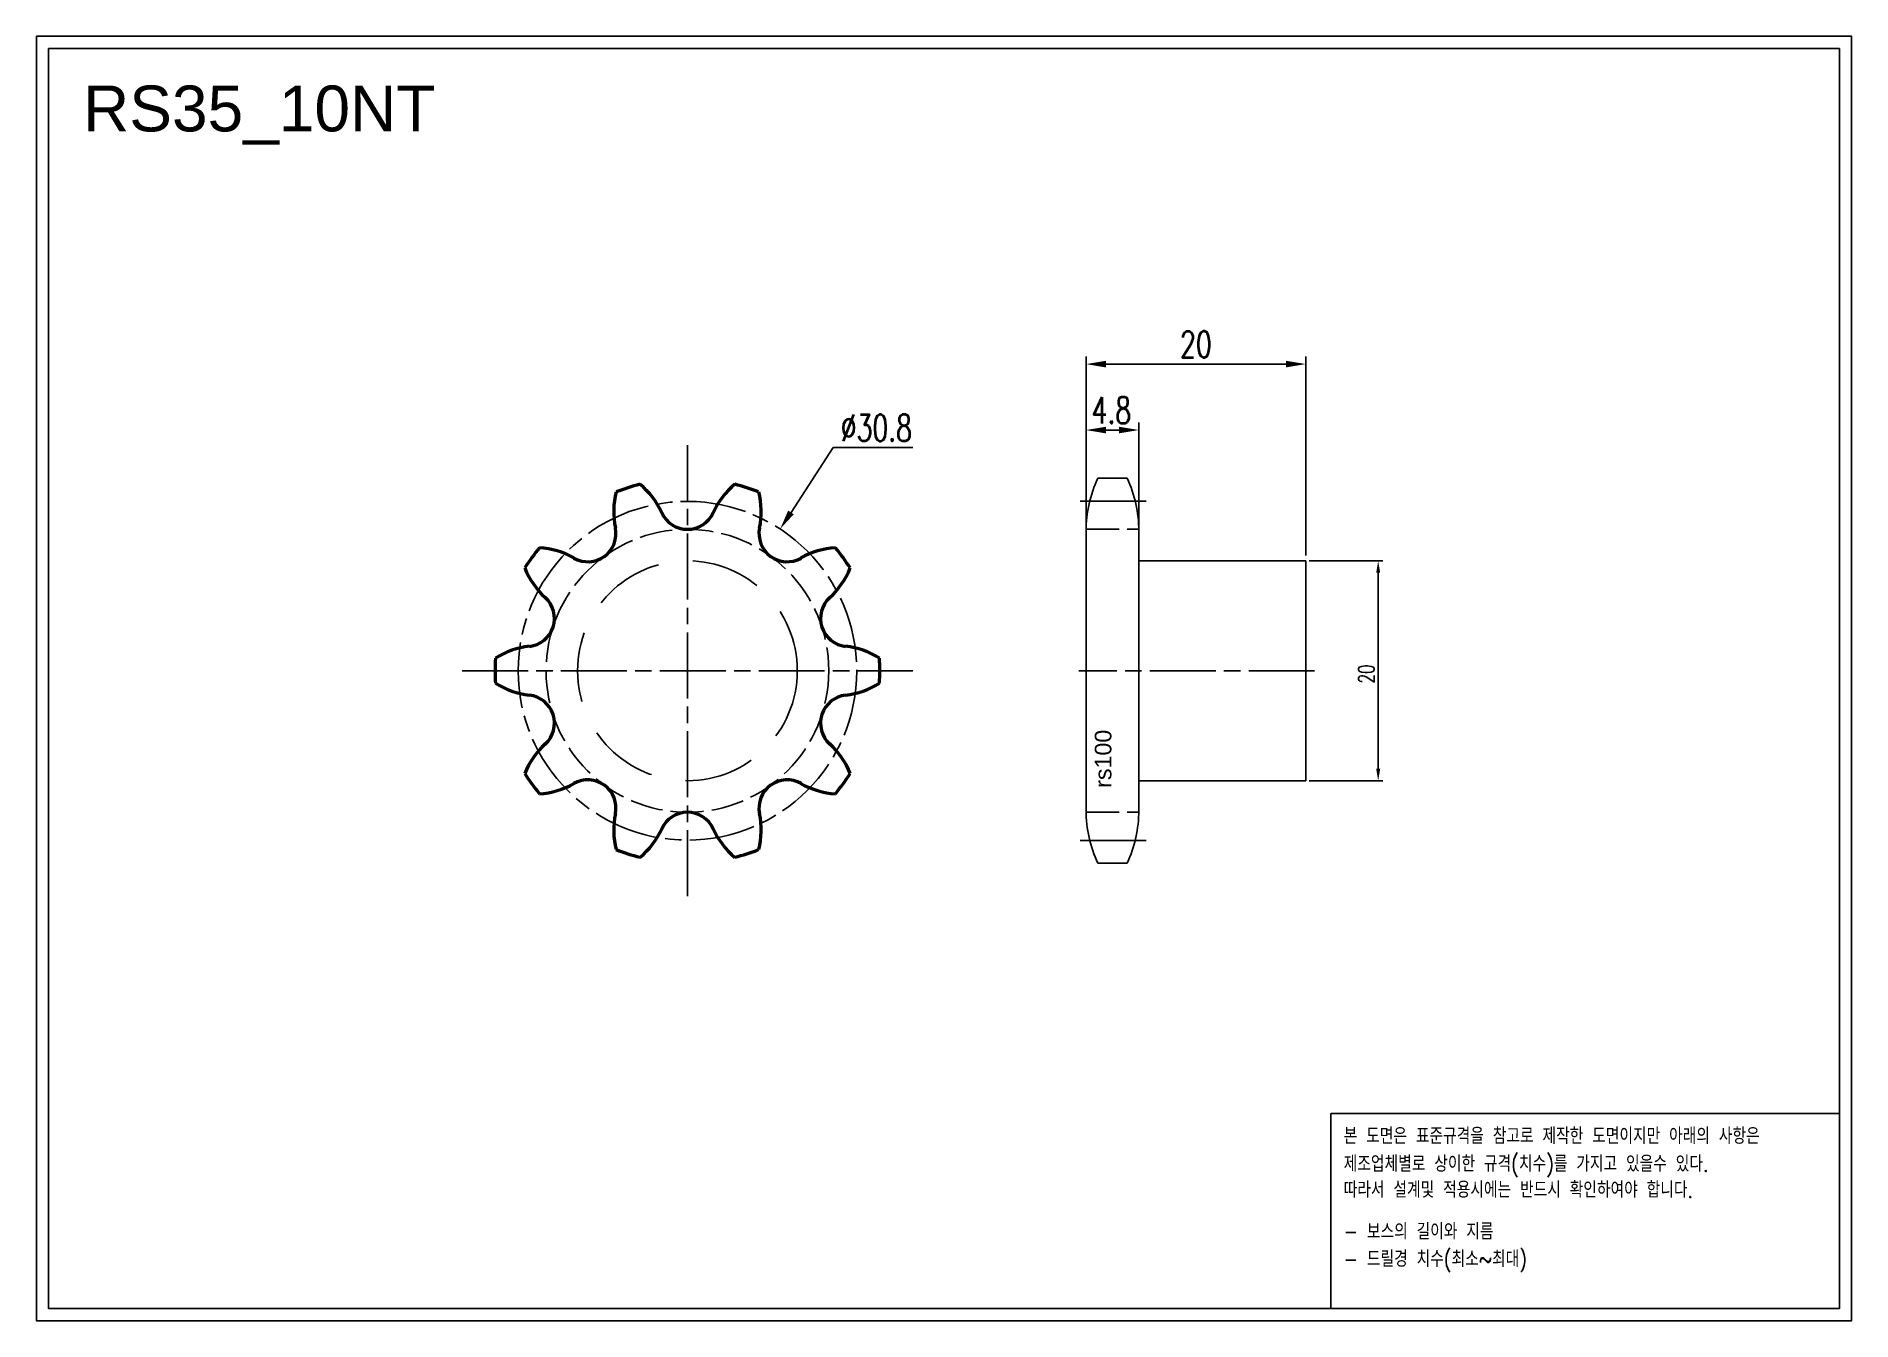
# Model space of a CAD drawing. Header units: millimetres. Extents: x -45221 to -45056, y 1089 to 1206.
import ezdxf

# ---------------------------------------------------------------- set-up
doc = ezdxf.new("R2010")
doc.units = ezdxf.units.MM
for name, pattern in [('AM_ISO02W050', [7.5, 6, -1.5]), ('AM_ISO02W050x2', [3.75, 3, -0.75]), ('AM_ISO08W050', [18, 12, -1.5, 3, -1.5]), ('AM_ISO08W050x2', [9, 6, -0.75, 1.5, -0.75]), ('HIDDEN', [9.525, 6.35, -3.175])]:
    doc.linetypes.add(name, pattern=pattern)
for name, color, linetype, lineweight in [('AM_0N', 7, 'Continuous', 50), ('AM_3N', 6, 'AM_ISO02W050', 25), ('AM_7', 4, 'AM_ISO08W050', 25), ('AM_7N', 4, 'AM_ISO08W050', 25)]:
    doc.layers.add(name, color=color, linetype=linetype, lineweight=lineweight)
doc.layers.add('HL', color=2, linetype='HIDDEN')
doc.layers.add('S-DIM', color=7, linetype='Continuous')
doc.styles.add('HAN', font='ROMANS.shx', dxfattribs={"width": 0.7, "bigfont": 'whgtxt.shx'})
doc.styles.add('HSG', font='SIMPLEX.shx', dxfattribs={"width": 0.7, "bigfont": 'HSG.shx'})
doc.styles.get("Standard").update_dxf_attribs({"font": 'arial.ttf'})
doc.dimstyles.new('APP2', dxfattribs={"dimscale": 0.6, "dimtxt": 2.4, "dimasz": 1.8, "dimexe": 0.7, "dimexo": 0.5, "dimgap": 0.6, "dimtad": 1, "dimtoh": 1, "dimdec": 1, "dimrnd": 0.01, "dimzin": 9, "dimdsep": 46, "dimtxsty": 'HSG', "dimcen": 0, "dimclrd": 1, "dimclre": 1, "dimclrt": 256, "dimazin": 2, "dimtp": 1, "dimtm": 1, "dimtfac": 0.5, "dimtdec": 1, "dimtofl": 0, "dimtmove": 0, "dimatfit": 3, "dimfxl": 0, "dimtvp": 1, "dimtolj": 2, "dimlwd": -1, "dimlwe": -1, "dimarcsym": 0})
doc.dimstyles.new('APP3', dxfattribs={"dimtxt": 2.4, "dimasz": 1.8, "dimexe": 0.7, "dimexo": 0.5, "dimgap": 0.6, "dimtad": 1, "dimtoh": 1, "dimdec": 1, "dimrnd": 0.01, "dimzin": 9, "dimdsep": 46, "dimtxsty": 'HSG', "dimcen": 0, "dimclrd": 1, "dimclre": 1, "dimclrt": 256, "dimazin": 2, "dimtp": 1, "dimtm": 1, "dimtfac": 0.5, "dimtdec": 1, "dimtofl": 0, "dimtmove": 0, "dimatfit": 3, "dimfxl": 0, "dimtvp": 1, "dimtolj": 2, "dimlwd": -1, "dimlwe": -1, "dimarcsym": 0})
doc.dimstyles.new('APP3$0', dxfattribs={"dimtxt": 2.4, "dimasz": 1.8, "dimexe": 0.7, "dimexo": 0.5, "dimgap": 0.6, "dimtad": 1, "dimtoh": 1, "dimdec": 1, "dimrnd": 0.01, "dimzin": 9, "dimdsep": 46, "dimtxsty": 'HSG', "dimcen": 0, "dimclrd": 1, "dimclre": 1, "dimclrt": 256, "dimazin": 2, "dimtp": 1, "dimtm": 1, "dimtfac": 0.5, "dimtdec": 1, "dimtofl": 0, "dimtmove": 0, "dimatfit": 3, "dimfxl": 0, "dimtvp": 1, "dimtolj": 2, "dimlwd": -1, "dimlwe": -1, "dimarcsym": 0})

# ---------------------------------------------------------------- blocks, each defined once
blk = doc.blocks.new('*D1')
at = {"layer": 'Defpoints', "color": 0, "transparency": 16777216}
for p in [(-45105.85, 1158.13), (-45105.85, 1138.13), (-45099.26, 1138.13)]:
    blk.add_point(p, dxfattribs=at)
at = {"layer": 'S-DIM', "color": 1, "transparency": 16777216}
for p, q in [((-45105.55, 1158.13), (-45098.84, 1158.13)), ((-45099.26, 1157.05), (-45099.26, 1139.21)), ((-45105.55, 1138.13), (-45098.84, 1138.13))]:
    blk.add_line(p, q, dxfattribs=at)
for points in [[(-45099.44, 1157.05), (-45099.08, 1157.05), (-45099.26, 1158.13)], [(-45099.44, 1139.21), (-45099.08, 1139.21), (-45099.26, 1138.13)]]:
    blk.add_solid(points, dxfattribs=at)
at = {"layer": 'S-DIM', "transparency": 16777216, "insert": (-45100.34, 1147.84), "char_height": 1.44, "attachment_point": 5, "rotation": 90, "style": 'HSG'}
blk.add_mtext('\\A2;20', dxfattribs=at)
blk = doc.blocks.new('*D2')
at = {"layer": 'Defpoints', "color": 0, "transparency": 16777216}
for p in [(-45121.05, 1170.03), (-45125.85, 1160.85), (-45121.05, 1160.85)]:
    blk.add_point(p, dxfattribs=at)
at = {"layer": 'S-DIM', "color": 1, "transparency": 16777216}
for p, q in [((-45125.85, 1161.35), (-45125.85, 1170.73)), ((-45124.05, 1170.03), (-45122.85, 1170.03)), ((-45121.05, 1161.35), (-45121.05, 1170.73))]:
    blk.add_line(p, q, dxfattribs=at)
for points in [[(-45124.05, 1170.33), (-45124.05, 1169.73), (-45125.85, 1170.03)], [(-45122.85, 1170.33), (-45122.85, 1169.73), (-45121.05, 1170.03)]]:
    blk.add_solid(points, dxfattribs=at)
at = {"layer": 'S-DIM', "transparency": 16777216, "insert": (-45123.55, 1171.83), "char_height": 2.4, "attachment_point": 5, "style": 'HSG'}
blk.add_mtext('\\A2;4.8', dxfattribs=at)
blk = doc.blocks.new('*D3')
at = {"layer": 'Defpoints', "color": 0, "transparency": 16777216}
for p in [(-45105.85, 1176.03), (-45125.85, 1160.85), (-45105.85, 1158.13)]:
    blk.add_point(p, dxfattribs=at)
at = {"layer": 'S-DIM', "color": 1, "transparency": 16777216}
for p, q in [((-45125.85, 1161.35), (-45125.85, 1176.73)), ((-45105.85, 1158.63), (-45105.85, 1176.73)), ((-45124.05, 1176.03), (-45107.65, 1176.03))]:
    blk.add_line(p, q, dxfattribs=at)
for points in [[(-45124.05, 1176.33), (-45124.05, 1175.73), (-45125.85, 1176.03)], [(-45107.65, 1176.33), (-45107.65, 1175.73), (-45105.85, 1176.03)]]:
    blk.add_solid(points, dxfattribs=at)
at = {"layer": 'S-DIM', "transparency": 16777216, "insert": (-45115.85, 1177.83), "char_height": 2.4, "attachment_point": 5, "style": 'HSG'}
blk.add_mtext('\\A2;20', dxfattribs=at)
blk = doc.blocks.new('*D4')
at = {"layer": 'Defpoints', "color": 0, "transparency": 16777216}
for p in [(-45153.7, 1161.03), (-45170.57, 1135.23)]:
    blk.add_point(p, dxfattribs=at)
at = {"layer": 'S-DIM', "color": 1, "transparency": 16777216}
for p, q in [((-45148.86, 1168.43), (-45152.71, 1162.54)), ((-45141.62, 1168.43), (-45148.86, 1168.43))]:
    blk.add_line(p, q, dxfattribs=at)
blk.add_solid([(-45152.97, 1162.7), (-45152.46, 1162.37), (-45153.7, 1161.03)], dxfattribs=at)
at = {"layer": 'S-DIM', "transparency": 16777216, "insert": (-45144.94, 1170.23), "char_height": 2.4, "attachment_point": 5, "style": 'HSG'}
blk.add_mtext('\\A2;∅30.8', dxfattribs=at)
blk = doc.blocks.new('notice1')
at = {"color": 4}
blk.add_lwpolyline([(-22142.12, 1735.9), (-22053.8, 1735.9), (-22053.8, 1702.07), (-22142.12, 1702.07)], close=True, dxfattribs=at)
at = {"color": 4, "style": 'HAN', "width": 0.8}
for s, p in [('본 도면은 표준규격을 참고로 제작한 도면이지만 아래의 사항은', (-22139.9, 1730.62)), ('제조업체별로 상이한 규격(치수)를 가지고 있을수 있다.', (-22139.9, 1725.78)), ('따라서 설계및 적용시에는 반드시 확인하여야 합니다.', (-22139.9, 1721.28)), ('- 보스의 길이와 지름', (-22139.9, 1714.03)), ('- 드릴경 치수(최소~최대)', (-22139.9, 1709.27))]:
    blk.add_text(s, height=2.7949, dxfattribs=at).set_placement(p)

msp = doc.modelspace()

# ---------------------------------------------------------------- linework, layer by layer
for p, q in [((-45122.12, 1165.65), (-45124.78, 1165.65)), ((-45125.85, 1160.85), (-45125.85, 1135.42)), ((-45121.05, 1160.85), (-45121.05, 1135.42)), ((-45122.12, 1130.62), (-45124.78, 1130.62))]:
    msp.add_line(p, q)
for points in [[(-45221.41, 1205.85), (-45056.16, 1205.85), (-45056.16, 1089), (-45221.41, 1089)], [(-45220.3, 1204.74), (-45057.27, 1204.74), (-45057.27, 1090.12), (-45220.3, 1090.12)]]:
    msp.add_lwpolyline(points, close=True)
msp.add_lwpolyline([(-45121.05, 1158.13), (-45105.85, 1158.13), (-45105.85, 1138.13), (-45121.05, 1138.13)])
for centre, start, end in [((-45114.55, 1160.85), 154.8633, 180), ((-45132.35, 1160.85), 0, 25.1367), ((-45114.55, 1135.42), 180, 205.1367), ((-45132.35, 1135.42), 334.8633, 0)]:
    msp.add_arc(centre, 11.3, start, end)
at = {"layer": 'AM_0N'}
for centre, radius, start, end in [((-45162.14, 1148.13), 17.51, 104.2926, 111.7074), ((-45171.13, 1159.47), 7.32, 24.5, 50.3585), ((-45153.15, 1159.47), 7.32, 129.6415, 155.5), ((-45162.14, 1148.13), 17.51, 68.2926, 75.7074), ((-45161.53, 1162.59), 7.32, 165.6415, 191.5), ((-45162.74, 1162.59), 7.32, 348.5, 14.3585), ((-45162.14, 1163.57), 2.57, 204.5, 335.5), ((-45171.21, 1160.62), 2.57, 240.5, 11.5), ((-45153.06, 1160.62), 2.57, 168.5, 299.5), ((-45162.14, 1148.13), 17.51, 140.2926, 147.7074), ((-45176.08, 1152.02), 7.32, 60.5, 86.3585), ((-45148.2, 1152.02), 7.32, 93.6415, 119.5), ((-45162.14, 1148.13), 17.51, 32.2926, 39.7074), ((-45170.14, 1160.19), 7.32, 201.6415, 227.5), ((-45154.13, 1160.19), 7.32, 312.5, 338.3585), ((-45176.82, 1152.9), 2.57, 276.5, 47.5), ((-45147.45, 1152.9), 2.57, 132.5, 263.5), ((-45175.7, 1143.09), 7.32, 96.5, 122.3585), ((-45148.57, 1143.09), 7.32, 57.6415, 83.5), ((-45162.14, 1148.13), 17.51, 176.2926, 183.7074), ((-45162.14, 1148.13), 17.51, 356.2926, 3.7074), ((-45175.7, 1153.18), 7.32, 237.6415, 263.5), ((-45148.57, 1153.18), 7.32, 276.5, 302.3585), ((-45176.82, 1143.36), 2.57, 312.5, 83.5), ((-45147.45, 1143.36), 2.57, 96.5, 227.5), ((-45170.14, 1136.08), 7.32, 132.5, 158.3585), ((-45154.13, 1136.08), 7.32, 21.6415, 47.5), ((-45162.14, 1148.13), 17.51, 212.2926, 219.7074), ((-45162.14, 1148.13), 17.51, 320.2926, 327.7074), ((-45176.08, 1144.24), 7.32, 273.6415, 299.5), ((-45171.21, 1135.64), 2.57, 348.5, 119.5), ((-45153.06, 1135.64), 2.57, 60.5, 191.5), ((-45148.2, 1144.24), 7.32, 240.5, 266.3585), ((-45161.53, 1133.67), 7.32, 168.5, 194.3585), ((-45171.13, 1136.79), 7.32, 309.6415, 335.5), ((-45162.14, 1132.69), 2.57, 24.5, 155.5), ((-45153.15, 1136.79), 7.32, 204.5, 230.3585), ((-45162.74, 1133.67), 7.32, 345.6415, 11.5), ((-45162.14, 1148.13), 17.51, 248.2926, 255.7074), ((-45162.14, 1148.13), 17.51, 284.2926, 291.7074)]:
    msp.add_arc(centre, radius, start, end, dxfattribs=at)
at = {"layer": 'AM_3N', "linetype": 'AM_ISO02W050x2'}
for p, q in [((-45125.85, 1161), (-45121.05, 1161)), ((-45125.85, 1135.26), (-45121.05, 1135.26))]:
    msp.add_line(p, q, dxfattribs=at)
msp.add_circle((-45162.14, 1148.13), 12.87, dxfattribs=at)
at = {"layer": 'AM_7', "linetype": 'AM_ISO08W050x2'}
for p, q in [((-45120.39, 1163.57), (-45126.5, 1163.57)), ((-45105.05, 1148.13), (-45126.5, 1148.13)), ((-45120.39, 1132.69), (-45126.5, 1132.69))]:
    msp.add_line(p, q, dxfattribs=at)
msp.add_circle((-45162.14, 1148.13), 15.41, dxfattribs=at)
at = {"layer": 'AM_7N', "linetype": 'AM_ISO08W050x2'}
for p, q in [((-45162.14, 1127.62), (-45162.14, 1168.65)), ((-45182.65, 1148.13), (-45141.62, 1148.13))]:
    msp.add_line(p, q, dxfattribs=at)
at = {"layer": 'HL'}
msp.add_circle((-45162.14, 1148.13), 10, dxfattribs=at)

# ---------------------------------------------------------------- block references
at = {"xscale": 0.52416, "yscale": 0.52416, "zscale": 0.52416}
msp.add_blockref('notice1', (-33497.55, 197.96), dxfattribs=at)

# ---------------------------------------------------------------- texts
msp.add_text('RS35_10NT', height=4.173).set_placement((-45217.16, 1197.2))
at = {"insert": (-45125.06, 1137.48), "char_height": 1.512, "width": 6.5009, "attachment_point": 1, "rotation": 90}
msp.add_mtext('rs100', dxfattribs=at)

# ---------------------------------------------------------------- dimensions: what is measured, and where the dimension line sits
at = {"layer": 'S-DIM'}
dim = msp.add_linear_dim(base=(-45105.85, 1176.03), p1=(-45125.85, 1160.85), p2=(-45105.85, 1158.13), dimstyle='APP3$0', dxfattribs=at)
dim.commit()
dim.dimension.update_dxf_attribs({"geometry": '*D3', "text_midpoint": (-45115.85, 1177.83)})
dim = msp.add_linear_dim(base=(-45121.05, 1170.03), p1=(-45125.85, 1160.85), p2=(-45121.05, 1160.85), dimstyle='APP3$0', dxfattribs=at)
dim.commit()
dim.dimension.update_dxf_attribs({"geometry": '*D2', "text_midpoint": (-45123.55, 1170.03), "dimtype": 128})
dim = msp.add_diameter_dim_2p(p1=(-45170.57, 1135.23), p2=(-45153.7, 1161.03), dimstyle='APP3', dxfattribs=at)
dim.commit()
dim.dimension.update_dxf_attribs({"geometry": '*D4', "text_midpoint": (-45144.94, 1168.43), "dimtype": 131})
dim = msp.add_linear_dim(base=(-45099.26, 1138.13), p1=(-45105.85, 1158.13), p2=(-45105.85, 1138.13), angle=90, dimstyle='APP2', dxfattribs=at)
dim.commit()
dim.dimension.update_dxf_attribs({"geometry": '*D1', "text_midpoint": (-45099.26, 1147.84), "dimtype": 128})

doc.saveas('drawing.dxf')
